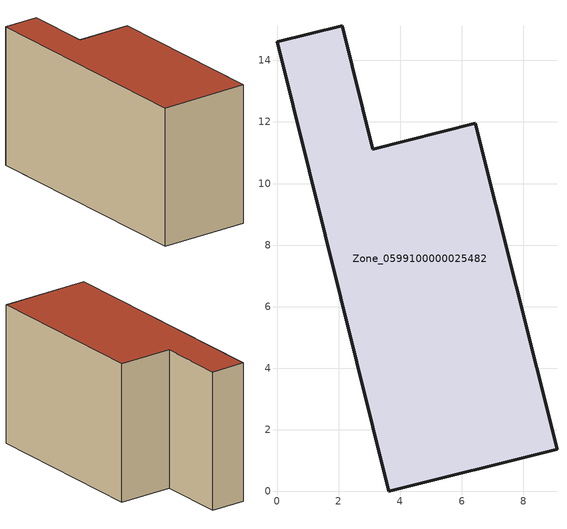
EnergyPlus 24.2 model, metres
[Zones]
Zone_0599100000025482
 floor ground (C_G): 3.63,0 0,14.6 2.12,15.13 3.11,11.11 6.44,11.95 9.09,1.37 z0
 wall outside (C_F): 3.11,11.11 2.12,15.13 0,14.6 3.63,0 9.09,1.37 6.44,11.95 3.11,11.11 z0:8.64
 roof outside (C_R): 9.09,1.37 6.44,11.95 3.11,11.11 2.12,15.13 0,14.6 3.63,0 z8.64
[BUILDING]
Pand.0599100000025482: North Axis=0; Terrain=City; Loads Convergence Tolerance Value=0.04; Temperature Convergence Tolerance Value=0.4; Solar Distribution=FullExterior; Maximum Number of Warmup Days=25; Minimum Number of Warmup Days=1
[Site:Location]
Rotterdam.The.Hague.AP_ZH_NLD Design_Conditions: Latitude=51.96; Longitude=4.45; Time Zone=1; Elevation=-4.5
[SITE:GROUNDTEMPERATURE:BUILDINGSURFACE]
18, 18, 18, 18, 18, 18, 18, 18, 18, 18, 18, 18
[MATERIAL] Thermal Absorptance=0.9; Solar Absorptance=0.7; Visible Absorptance=0.7
Name | Roughness | Thickness | Conductivity | Density | Specific Heat
G.TC.1975-1991 | MediumSmooth | 0.15 | 0.288461 | 540 | 1210
F.TC.1975-1991 | Rough | 0.3 | 0.230769 | 1920 | 840
R.TC.1975-1991 | MediumRough | 0.2 | 0.153846 | 1500 | 1000
[CONSTRUCTION]
C_G: G.TC.1975-1991
C_F: F.TC.1975-1991
C_R: R.TC.1975-1991
[ZONE]
Zone_0599100000025482: Type=1; Multiplier=1; Ceiling Height=Autocalculate; Volume=Autocalculate; Floor Area=autocalculate; Part of Total Floor Area=Yes
[ZONEINFILTRATION:DESIGNFLOWRATE]
Infil_Zone_0599100000025482: Zone or ZoneList or Space or SpaceList=Zone_0599100000025482; Schedule=AlwaysOn; Design Flow Rate Calculation Method=Flow/Area; Flow Rate per Floor Area=0.003; Constant Term Coefficient=1; Temperature Term Coefficient=0; Velocity Term Coefficient=0; Velocity Squared Term Coefficient=0
[HVACTEMPLATE:ZONE:IDEALLOADSAIRSYSTEM]
Zone_0599100000025482: Maximum Heating Supply Air Temperature=50; Minimum Cooling Supply Air Temperature=13; Maximum Heating Supply Air Humidity Ratio=0.0156; Minimum Cooling Supply Air Humidity Ratio=0.0077; Heating Limit=NoLimit; Cooling Limit=NoLimit; Dehumidification Control Type=ConstantSensibleHeatRatio; Cooling Sensible Heat Ratio=0.7; Dehumidification Setpoint=60; Humidification Control Type=None; Humidification Setpoint=30; Outdoor Air Method=None; Outdoor Air Flow Rate per Person=0.00944; Outdoor Air Flow Rate per Zone Floor Area=0; Outdoor Air Flow Rate per Zone=0; Demand Controlled Ventilation Type=None; Outdoor Air Economizer Type=NoEconomizer; Heat Recovery Type=None; Sensible Heat Recovery Effectiveness=0.7; Latent Heat Recovery Effectiveness=0.65
[ZONECONTROL:THERMOSTAT]
ThermostatControl_Zone_0599100000025482: Zone or ZoneList=Zone_0599100000025482; Control Type Schedule=DualSetpointControlType; Control 1=Thermostat_Zone_0599100000025482; Temperature Difference Between Cutout And Setpoint=0
[THERMOSTATSETPOINT:DUALSETPOINT]
Thermostat_Zone_0599100000025482: Heating Setpoint Temperature Schedule=HeatingSetpoint_Zone_0599100000025482; Cooling Setpoint Temperature Schedule=CoolingSetpoint_Zone_0599100000025482
[SCHEDULE:COMPACT]
HeatingSetpoint_Zone_0599100000025482: Through: 12/31, For: AllDays, Until: 24:00, 21
CoolingSetpoint_Zone_0599100000025482: Through: 12/31, For: AllDays, Until: 24:00, 24
DualSetpointControlType: Through: 12/31, For: AllDays, Until: 24:00, 4
AlwaysOn: Through: 12/31, For: AllDays, Until: 24:00, 1
